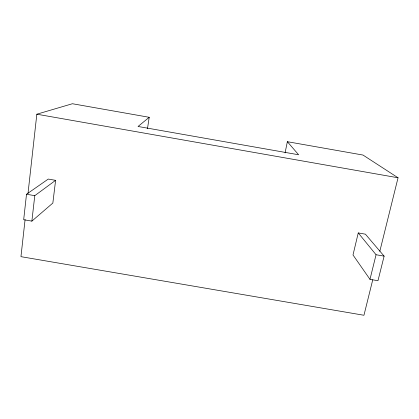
<?xml version="1.0" encoding="UTF-8"?>
<svg xmlns="http://www.w3.org/2000/svg" width="419" height="419" viewBox="0 0 419 419"><rect width="100%" height="100%" fill="white"/><g stroke="black" fill="none" stroke-linecap="round" stroke-linejoin="round"><path stroke-width="0.63" d="M26.507 194.238L23.679 219.718L31.87 221.132L52.846 203.058L55.601 180.338L48.279 179.065L26.507 194.238L34.777 195.668L55.601 180.338M25.088 219.587L20.95 256.664L363.954 315.266L372.753 279.782M27.989 193.568L36.835 114.204L72.403 103.734L149.211 117.299L147.478 128.664M31.87 221.132L34.777 195.668M285.067 152.909L287.361 141.695L362.995 155.051L398.05 177.776L379.824 251.274M358.25 232.927L353.002 254.967L369.982 279.342L377.975 280.72L384.118 256.135L365.41 234.174L358.25 232.927L376.058 254.736L384.118 256.135M369.982 279.342L376.058 254.736M149.211 117.299L138.045 126.475L298.616 154.768L287.361 141.695M36.835 114.204L398.05 177.776"/></g></svg>
